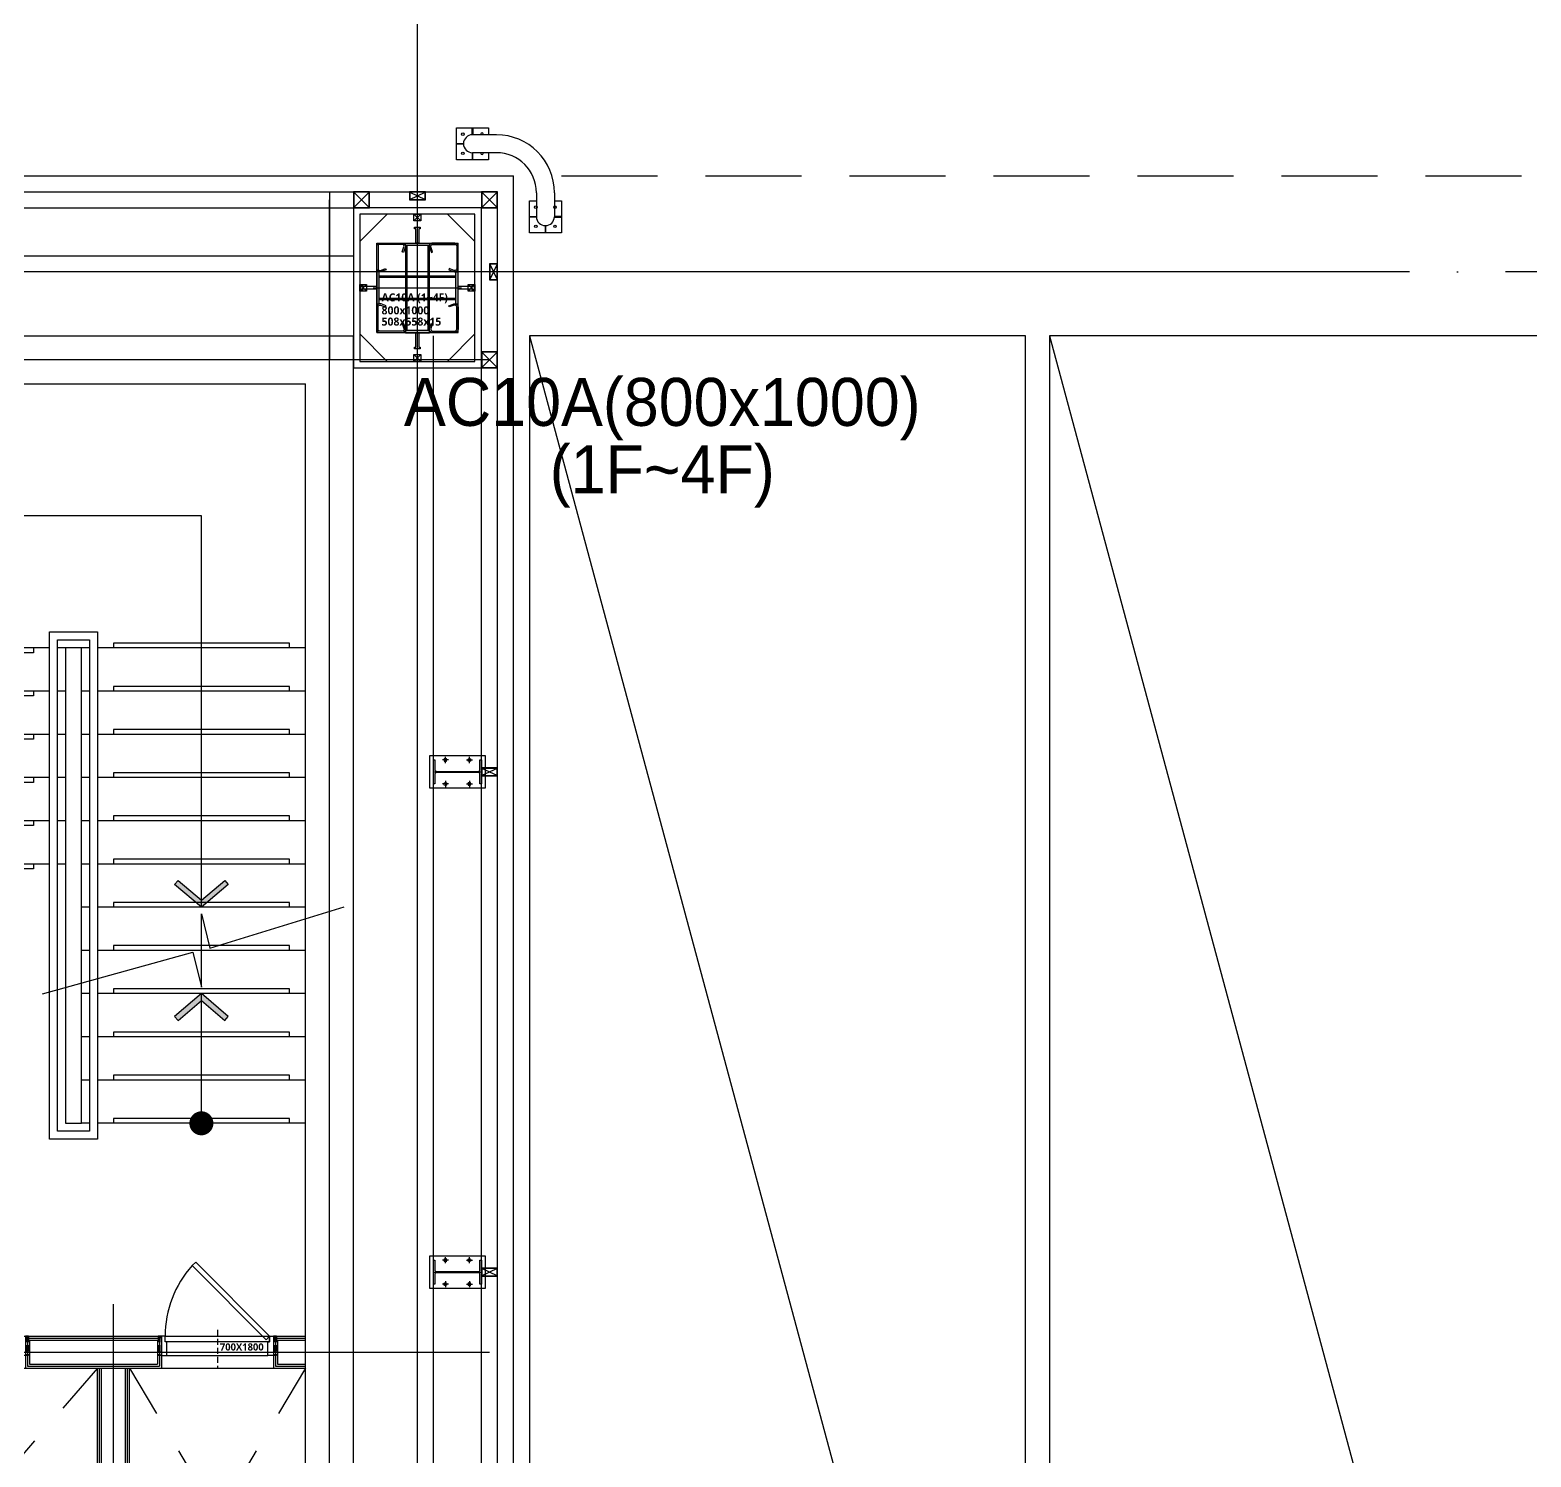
# Model space of a CAD drawing. Header units: millimetres. Extents: x -47382 to 204618, y -51045 to 127155.
# Drawn here: x 77579 to 86960, y 56467 to 65382 of the extents above; entities that cross this region are included whole.
import ezdxf
from ezdxf.enums import TextEntityAlignment as Align

# ---------------------------------------------------------------- set-up
doc = ezdxf.new("R2010")
doc.units = ezdxf.units.MM
doc.header["$LTSCALE"] = 300
doc.header["$MEASUREMENT"] = 0
for name, pattern in [('CEN', [62, 60, -1, 0, -1]), ('HID', [2, 1.1, -0.9]), ('HIDDEN2', [0.1875, 0.125, -0.0625]), ('STD_HIDDEN', [3, 2, -1])]:
    doc.linetypes.add(name, pattern=pattern)
doc.layers.get('0').update_dxf_attribs({"linetype": 'CONTINUOUS'})
doc.layers.get('Defpoints').update_dxf_attribs({"color": 153, "linetype": 'CONTINUOUS'})
for name, color, linetype in [('1', 7, 'CONTINUOUS'), ('6', 6, 'CONTINUOUS'), ('A-CEN', 1, 'CEN'), ('A-DOOR', 4, 'CONTINUOUS'), ('A-DOOR-JAMB', 4, 'CONTINUOUS'), ('A-DOOR-SILL', 8, 'CONTINUOUS'), ('A-DOOR-SWING', 8, 'CONTINUOUS'), ('A-FLOR-FLIN-TYP2', 8, 'CONTINUOUS'), ('A-FLOR-GW', 6, 'CONTINUOUS'), ('A-FLOR-LINE-ABOV', 6, 'STD_HIDDEN'), ('A-FLOR-STRA-ETC', 7, 'CONTINUOUS'), ('A-FLOR-STRA-MAIN', 4, 'CONTINUOUS'), ('A-FLOR-STRA-SUB', 9, 'CONTINUOUS'), ('A-FLOR-STUD', 9, 'CONTINUOUS'), ('A-PS-HID', 5, 'HID'), ('A-ST-AXIS-CEN', 252, 'CEN'), ('A-ST-COL', 2, 'CONTINUOUS'), ('A-ST-CONC', 2, 'CONTINUOUS'), ('A-WALL-DRY1', 7, 'CONTINUOUS'), ('A-볼라드', 8, 'CONTINUOUS'), ('AA-PARK-CAR4(B)', 5, 'CONTINUOUS'), ('Bound', 9, 'CONTINUOUS'), ('SS-PLATE', 32, 'CONTINUOUS'), ('STEEL', 2, 'CONTINUOUS'), ('XREF-PLAN$0$A-STEEL', 7, 'CONTINUOUS'), ('충돌방지대 OUT', 8, 'CONTINUOUS')]:
    doc.layers.add(name, color=color, linetype=linetype)
doc.layers.add('A-ANNO-NPLT', color=129, linetype='CONTINUOUS', plot=False)
doc.layers.add('Defpoint', color=161, linetype='CONTINUOUS', plot=False)
doc.layers.add('보조근', color=7, linetype='CONTINUOUS', lineweight=0)
doc.styles.add('SH_대대리576', font='NanumGothicBold.ttf')
doc.styles.add('SHP-나눔bo', font='')
doc.styles.add('돋움', font='')
doc.styles.get('SHP-나눔bo').set_extended_font_data('NanumGothic', bold=True)
doc.styles.get('돋움').set_extended_font_data('Dotum')

# ---------------------------------------------------------------- blocks, each defined once
blk = doc.blocks.new('A$Ce0defec1')
at = {"layer": 'A-ANNO-NPLT', "linetype": 'HIDDEN2'}
for p, q in [((-120, 720), (-120, 700)), ((-120, 720), (0, 720)), ((-120, 710), (0, 710)), ((-120, 700), (0, 700)), ((-110, 720), (-110, 700)), ((-20, 720), (-20, 700)), ((0, 720), (0, 700)), ((-160, 350), (78.3, 350)), ((-120, 0), (-120, -20)), ((-120, 0), (0, 0)), ((-110, 0), (-110, -20)), ((-20, 0), (-20, -20)), ((0, 0), (0, -20)), ((-120, -10), (0, -10)), ((-120, -20), (0, -20))]:
    blk.add_line(p, q, dxfattribs=at)
at = {"layer": 'A-ANNO-NPLT', "linetype": 'ByBlock'}
blk.add_lwpolyline([(-120, 676.7), (-85, 676.7), (-85, 23.3), (-120, 23.3)], close=True, dxfattribs=at)
at = {"layer": 'A-DOOR', "linetype": 'ByBlock'}
for p, q in [((-582, 214.7), (-120, 676.7)), ((-120, 676.7), (-120, 700)), ((-120, 700), (0, 700)), ((-120, 676.7), (-98, 654.7)), ((-85, 676.7), (-120, 676.7)), ((-85, 665), (-85, 676.7)), ((0, 665), (-85, 665)), ((0, 700), (0, 665)), ((-560.8, 191.9), (-98, 654.7))]:
    blk.add_line(p, q, dxfattribs=at)
blk.add_lwpolyline([(-582, 214.7), (-560.8, 191.9)], dxfattribs=at)
at = {"layer": 'A-DOOR-JAMB'}
for p, q in [((-85, 23.3), (-120, 23.3)), ((-120, 23.3), (-120, 0)), ((-110, 0), (0, 0)), ((-85, 35), (-85, 23.3)), ((0, 35), (-85, 35)), ((0, 0), (0, 35))]:
    blk.add_line(p, q, dxfattribs=at)
at = {"layer": 'A-DOOR-SILL'}
blk.add_line((0, 17.5), (0, 665), dxfattribs=at)
at = {"layer": 'A-DOOR-SWING'}
blk.add_arc((-117.3, 691.3), 668, 228.39157, 269.76546, dxfattribs=at)
at = {"layer": 'A-ANNO-NPLT', "linetype": 'ByBlock', "style": 'SHP-나눔bo'}
blk.add_text('700X1800', height=45, rotation=90, dxfattribs=at).set_placement((-30.4, 502.4), align=Align.CENTER)
blk = doc.blocks.new('A$C0e376f74')
at = {"layer": 'A-ANNO-NPLT', "linetype": 'HIDDEN2'}
for p, q in [((525, 230), (525, -80)), ((-20, 140), (-20, 10)), ((0, 140), (-20, 140)), ((0, 120), (-20, 120)), ((-10, 140), (-10, 10)), ((0, 140), (0, 10)), ((1100, 140), (1120, 140)), ((1100, 140), (1100, 10)), ((1100, 120), (1120, 120)), ((1110, 140), (1110, 10)), ((1120, 140), (1120, 10)), ((0, 30), (-20, 30)), ((0, 10), (-20, 10)), ((1100, 30), (1120, 30)), ((1100, 10), (1120, 10))]:
    blk.add_line(p, q, dxfattribs=at)
at = {"layer": 'A-ANNO-NPLT', "linetype": 'ByBlock'}
blk.add_lwpolyline([(1067, 102), (33, 102), (33, 147), (1067, 147)], close=True, dxfattribs=at)
at = {"layer": 'A-DOOR', "linetype": 'ByBlock'}
blk.add_lwpolyline([(1067, 1181), (1067, 147), (1022, 147), (1022, 1181)], close=True, dxfattribs=at)
at = {"layer": 'A-DOOR-JAMB'}
for points in [[(0, 20), (0, 0), (30, 0), (30, 50), (45, 50), (45, 100), (30, 100), (30, 150), (0, 150), (0, 130)], [(1100, 20), (1100, 0), (1070, 0), (1070, 50), (1055, 50), (1055, 100), (1070, 100), (1070, 150), (1100, 150), (1100, 130)]]:
    blk.add_lwpolyline(points, dxfattribs=at)
at = {"layer": 'A-DOOR-SILL'}
for p, q in [((30, 150), (1070, 150)), ((1070, 0), (30, 0))]:
    blk.add_line(p, q, dxfattribs=at)
at = {"layer": 'A-DOOR-SWING'}
blk.add_arc((1106.9, 108.7), 1074.7, 94.52992, 177.80346, dxfattribs=at)
at = {"layer": 'A-ANNO-NPLT', "linetype": 'ByBlock', "style": 'SHP-나눔bo'}
blk.add_text('1100 X 2200', height=60, dxfattribs=at).set_placement((780.6, 15.7), align=Align.CENTER)
blk = doc.blocks.new('XR-평면도$0$8F-PLAN$0$arrow2')
at = {"color": 8}
blk.add_lwpolyline([(-0.002, 0.87), (0.738, 0), (-0.002, -0.87), (0.15, -1), (1, 0), (0.15, 1)], close=True, dxfattribs=at)
for points in [[(-0.002, 0.87), (0.15, 1), (0.738, 0), (1, 0)], [(0.738, 0), (1, 0), (-0.002, -0.87), (0.15, -1)]]:
    blk.add_solid(points, dxfattribs=at)
blk = doc.blocks.new('12')
at = {"layer": 'A-CEN'}
for p, q in [((-3350, 850), (-3350, -9450)), ((-150, -12100), (-150, 850)), ((850, -150), (-4350, -150)), ((-1500, -9450), (-1500, -6050)), ((-4350, -6350), (850, -6350)), ((-4350, -8450), (850, -8450))]:
    blk.add_line(p, q, dxfattribs=at)
at = {"layer": 'A-FLOR-FLIN-TYP2'}
for p, q in [((-2750, -6450), (-2050, -6450)), ((-1197.5, -6450), (-500, -6450))]:
    blk.add_line(p, q, dxfattribs=at)
at = {"layer": 'A-FLOR-STRA-ETC'}
for p, q in [((-2550, -3300), (-2550, -1125)), ((-950, -1125), (-2550, -1125)), ((-950, -3570), (-950, -1125)), ((-950, -4920), (-950, -4110))]:
    blk.add_line(p, q, dxfattribs=at)
at = {"layer": 'A-FLOR-STRA-ETC', "const_width": 75}
for points in [[(-2550, -3337.5, -1), (-2550, -3262.5, -1)], [(-950, -4957.5, -1), (-950, -4882.5, -1)]]:
    blk.add_lwpolyline(points, format="xyb", close=True, dxfattribs=at)
at = {"layer": 'A-FLOR-STRA-ETC'}
blk.add_lwpolyline([(-1942.8, -4110.5), (-1003.8, -3851.5), (-950, -4068.8), (-950, -3611.2), (-897.1, -3825.1), (-57.2, -3567.6)], dxfattribs=at)
at = {"layer": 'A-FLOR-STRA-MAIN'}
for p, q in [((-1900, -1950), (-3200, -1950)), ((-1800, -1950), (-1850, -1950)), ((-1650, -1950), (-1700, -1950)), ((-300, -1950), (-1600, -1950)), ((-1900, -2220), (-3200, -2220)), ((-1800, -2220), (-1850, -2220)), ((-1650, -2220), (-1700, -2220)), ((-300, -2220), (-1600, -2220)), ((-1900, -2490), (-3200, -2490)), ((-1800, -2490), (-1850, -2490)), ((-1650, -2490), (-1700, -2490)), ((-300, -2490), (-1600, -2490)), ((-1900, -2760), (-3200, -2760)), ((-1800, -2760), (-1850, -2760)), ((-1650, -2760), (-1700, -2760)), ((-300, -2760), (-1600, -2760)), ((-1900, -3030), (-3200, -3030)), ((-1800, -3030), (-1850, -3030)), ((-1650, -3030), (-1700, -3030)), ((-300, -3030), (-1600, -3030)), ((-1900, -3300), (-3200, -3300)), ((-1800, -3300), (-1850, -3300)), ((-1650, -3300), (-1700, -3300)), ((-300, -3300), (-1600, -3300)), ((-1650, -3570), (-1700, -3570)), ((-300, -3570), (-1600, -3570)), ((-1650, -3840), (-1700, -3840)), ((-300, -3840), (-1600, -3840)), ((-1650, -4110), (-1700, -4110)), ((-300, -4110), (-1600, -4110)), ((-1650, -4380), (-1700, -4380)), ((-300, -4380), (-1600, -4380)), ((-1650, -4650), (-1700, -4650)), ((-300, -4650), (-1600, -4650)), ((-1650, -4920), (-1700, -4920)), ((-300, -4920), (-1600, -4920))]:
    blk.add_line(p, q, dxfattribs=at)
blk.add_lwpolyline([(-1800, -4920), (-1700, -4920), (-1700, -1950), (-1800, -1950)], close=True, dxfattribs=at)
at = {"layer": 'A-FLOR-STRA-SUB'}
for points in [[(-1600, -5020), (-1900, -5020), (-1900, -1850), (-1600, -1850)], [(-1650, -4970), (-1850, -4970), (-1850, -1900), (-1650, -1900)]]:
    blk.add_lwpolyline(points, close=True, dxfattribs=at)
at = {"layer": 'A-FLOR-STRA-SUB', "color": 250}
for points in [[(-2000, -1950), (-2000, -1980), (-3100, -1980), (-3100, -1950)], [(-400, -1950), (-400, -1920), (-1500, -1920), (-1500, -1950)], [(-2000, -2220), (-2000, -2250), (-3100, -2250), (-3100, -2220)], [(-400, -2220), (-400, -2190), (-1500, -2190), (-1500, -2220)], [(-2000, -2490), (-2000, -2520), (-3100, -2520), (-3100, -2490)], [(-400, -2490), (-400, -2460), (-1500, -2460), (-1500, -2490)], [(-2000, -2760), (-2000, -2790), (-3100, -2790), (-3100, -2760)], [(-400, -2760), (-400, -2730), (-1500, -2730), (-1500, -2760)], [(-400, -3030), (-400, -3000), (-1500, -3000), (-1500, -3030)], [(-2000, -3030), (-2000, -3060), (-3100, -3060), (-3100, -3030)], [(-400, -3300), (-400, -3270), (-1500, -3270), (-1500, -3300)], [(-2000, -3300), (-2000, -3330), (-3100, -3330), (-3100, -3300)], [(-400, -3570), (-400, -3540), (-1500, -3540), (-1500, -3570)], [(-400, -3840), (-400, -3810), (-1500, -3810), (-1500, -3840)], [(-400, -4110), (-400, -4080), (-1500, -4080), (-1500, -4110)], [(-400, -4380), (-400, -4350), (-1500, -4350), (-1500, -4380)], [(-400, -4650), (-400, -4620), (-1500, -4620), (-1500, -4650)], [(-400, -4920), (-400, -4890), (-1500, -4890), (-1500, -4920)]]:
    blk.add_lwpolyline(points, dxfattribs=at)
at = {"layer": 'A-PS-HID'}
for p, q in [((-3200, -6450), (-1600, -8300)), ((-1600, -6450), (-3200, -8300)), ((-300, -6450), (-1400, -8300)), ((-1400, -6450), (-300, -8300))]:
    blk.add_line(p, q, dxfattribs=at)
at = {"layer": 'A-ST-CONC'}
for p, q in [((-3500, 0), (0, 0)), ((-3500, 0), (-3500, -4990)), ((0, -8600), (0, 0)), ((-3200, -300), (-300, -300)), ((-3200, -300), (-3200, -4990)), ((-300, -8300), (-300, -300)), ((-3200, -4990), (-3500, -4990)), ((-3500, -6110), (-3500, -8600)), ((-3200, -6110), (-3500, -6110)), ((-3200, -6110), (-3200, -8300)), ((-3200, -8300), (-300, -8300)), ((-3500, -8600), (0, -8600))]:
    blk.add_line(p, q, dxfattribs=at)
at = {"layer": 'A-WALL-DRY1'}
for p, q in [((-3200, -6250), (-2750, -6250)), ((-3200, -6262.5), (-2762.5, -6262.5)), ((-3200, -6275), (-2775, -6275)), ((-2775, -6275), (-2775, -6425)), ((-2762.5, -6262.5), (-2762.5, -6437.5)), ((-2750, -6250), (-2750, -6450)), ((-2050, -6250), (-1200, -6250)), ((-2050, -6250), (-2050, -6450)), ((-2037.5, -6262.5), (-1212.5, -6262.5)), ((-2037.5, -6262.5), (-2037.5, -6437.5)), ((-2025, -6275), (-1225, -6275)), ((-2025, -6275), (-2025, -6425)), ((-1225, -6275), (-1225, -6425)), ((-1212.5, -6262.5), (-1212.5, -6437.5)), ((-1200, -6250), (-1200, -6450)), ((-500, -6250), (-500, -6450)), ((-500, -6250), (-300, -6250)), ((-487.5, -6262.5), (-487.5, -6437.5)), ((-487.5, -6262.5), (-300, -6262.5)), ((-475, -6275), (-475, -6425)), ((-475, -6275), (-300, -6275)), ((-3200, -6425), (-2775, -6425)), ((-3200, -6437.5), (-2762.5, -6437.5)), ((-3200, -6450), (-2750, -6450)), ((-2050, -6450), (-1200, -6450)), ((-2037.5, -6437.5), (-1212.5, -6437.5)), ((-2025, -6425), (-1225, -6425)), ((-1600, -8300), (-1600, -6450)), ((-1587.5, -8300), (-1587.5, -6450)), ((-1575, -8300), (-1575, -6450)), ((-1425, -8300), (-1425, -6450)), ((-1412.5, -8300), (-1412.5, -6450)), ((-1400, -8300), (-1400, -6450)), ((-500, -6450), (-300, -6450)), ((-487.5, -6437.5), (-300, -6437.5)), ((-475, -6425), (-300, -6425))]:
    blk.add_line(p, q, dxfattribs=at)
at = {"layer": 'A-DOOR', "xscale": -1, "rotation": 89.99999999999982}
blk.add_blockref('A$C0e376f74', (-3350, -5000), dxfattribs=at)
at = {"layer": 'A-DOOR', "rotation": 270}
for p in [(-2750, -6370), (-1200, -6370)]:
    blk.add_blockref('A$Ce0defec1', p, dxfattribs=at)
at = {"layer": 'A-FLOR-STRA-ETC', "extrusion": (0, 0, -1), "xscale": 166.9148302599861, "yscale": 167.8920954242349, "zscale": -166.9148302599861, "rotation": 270.0000170093786}
blk.add_blockref('XR-평면도$0$8F-PLAN$0$arrow2', (950, -3403.1), dxfattribs=at)
at = {"layer": 'A-FLOR-STRA-ETC', "xscale": 166.9148302599861, "yscale": 167.8920954242349, "zscale": 166.9148302599861, "rotation": 90.00001700937857}
blk.add_blockref('XR-평면도$0$8F-PLAN$0$arrow2', (-950, -4276.9), dxfattribs=at)
blk = doc.blocks.new('A$C284E115B')
at = {"layer": 'A-FLOR-STUD'}
for p, q in [((2.3, 47.7, -103000), (97.7, 2.3, -103000)), ((2.3, 2.3, -103000), (97.7, 47.7, -103000))]:
    blk.add_line(p, q, dxfattribs=at)
at = {"layer": 'A-FLOR-STUD', "elevation": -103000}
for points in [[(0, 50), (100, 50), (100, 0), (0, 0)], [(2.3, 47.7), (97.7, 47.7), (97.7, 2.3), (2.3, 2.3)]]:
    blk.add_lwpolyline(points, close=True, dxfattribs=at)
blk = doc.blocks.new('BOLT')
at = {"layer": '1', "color": 251}
for p, q in [((-21, 0), (21, 0)), ((0, -21), (0, 21))]:
    blk.add_line(p, q, dxfattribs=at)
at = {"layer": '6', "color": 251}
blk.add_circle((0, 0), 11, dxfattribs=at)
blk = doc.blocks.new('WC2_BP')
at = {"layer": 'SS-PLATE', "color": 251, "ltscale": 0.05}
blk.add_lwpolyline([(-175, -100), (175, -100), (175, 100), (-175, 100)], close=True, dxfattribs=at)
at = {"linetype": 'HID', "yscale": 0.909090909090909, "zscale": 0.909090909090909}
for p, xscale in [((-75, 75), -0.909090909090909), ((75, 75), 0.909090909090909)]:
    blk.add_blockref('BOLT', p, dxfattribs=dict(at, xscale=xscale))
at = {"linetype": 'HID', "yscale": 0.909090909090909, "zscale": 0.909090909090909, "rotation": 180}
for p, xscale in [((-75, -75), 0.909090909090909), ((75, -75), -0.909090909090909)]:
    blk.add_blockref('BOLT', p, dxfattribs=dict(at, xscale=xscale))
blk = doc.blocks.new('H-300X150X6_5X9')
at = {"layer": 'Defpoint'}
for p, q in [((0, -150), (0, 150)), ((-3.25, 0), (3.25, 0))]:
    blk.add_line(p, q, dxfattribs=at)
at = {"layer": 'STEEL'}
blk.add_lwpolyline([(-75, -150), (-75, -141), (-16.25, -141, 0.4142136), (-3.25, -128), (-3.25, 128, 0.4142136), (-16.25, 141), (-75, 141), (-75, 150), (75, 150), (75, 141), (16.25, 141, 0.4142136), (3.25, 128), (3.25, -128, 0.4142136), (16.25, -141), (75, -141), (75, -150)], format="xyb", close=True, dxfattribs=at)
at = {"layer": 'SS-PLATE', "color": 251, "ltscale": 0.05, "rotation": 90}
blk.add_blockref('WC2_BP', (0, 0), dxfattribs=at)
blk = doc.blocks.new('A$C2E56680A')
blk.add_blockref('A$C284E115B', (0, 50))
at = {"layer": 'STEEL', "xscale": -1, "rotation": 90.00000000000006}
blk.add_blockref('H-300X150X6_5X9', (250, 75, -103000), dxfattribs=at)
blk = doc.blocks.new('A$C5B7E0480')
at = {"layer": 'XREF-PLAN$0$A-STEEL', "color": 1}
for p, q in [((2.3, 2.3, -103000), (97.7, 47.7, -103000)), ((2.3, 47.7, -103000), (97.7, 2.3, -103000))]:
    blk.add_line(p, q, dxfattribs=at)
at = {"layer": 'XREF-PLAN$0$A-STEEL', "elevation": -103000}
blk.add_lwpolyline([(0, 0), (100, 0), (100, 50), (0, 50)], close=True, dxfattribs=at)
at = {"layer": 'XREF-PLAN$0$A-STEEL', "color": 8, "elevation": -103000}
blk.add_lwpolyline([(2.3, 2.3), (97.7, 2.3), (97.7, 47.7), (2.3, 47.7)], close=True, dxfattribs=at)
blk = doc.blocks.new('XREF-PLAN$0$각-100X100')
at = {"layer": 'XREF-PLAN$0$A-STEEL', "color": 1}
for p, q in [((-47.7, -47.7), (47.7, 47.7)), ((-47.7, 47.7), (47.7, -47.7))]:
    blk.add_line(p, q, dxfattribs=at)
at = {"layer": 'XREF-PLAN$0$A-STEEL'}
blk.add_lwpolyline([(-50, -50), (50, -50), (50, 50), (-50, 50)], close=True, dxfattribs=at)
at = {"layer": 'XREF-PLAN$0$A-STEEL', "color": 8}
blk.add_lwpolyline([(-47.7, -47.7), (47.7, -47.7), (47.7, 47.7), (-47.7, 47.7)], close=True, dxfattribs=at)
blk = doc.blocks.new('지하2층평면도$0$지상1층 평면도$0$A$C063060C9')
at = {"layer": 'A-볼라드', "color": 8}
for p, q in [((98, 652), (98, 612)), ((102, 652), (98, 652)), ((102, 612), (102, 652)), ((4, 558), (4, 554)), ((44, 558), (4, 558)), ((4, 554), (44, 554)), ((44, 406), (44, 556)), ((156, 558), (196, 558)), ((156, 406), (156, 556)), ((196, 554), (156, 554)), ((196, 558), (196, 554)), ((554, 196), (554, 156)), ((558, 196), (554, 196)), ((558, 156), (558, 196)), ((406, 156), (556, 156)), ((612, 102), (652, 102)), ((652, 98), (612, 98)), ((652, 102), (652, 98)), ((406, 44), (556, 44)), ((554, 4), (554, 44)), ((558, 4), (554, 4)), ((558, 44), (558, 4))]:
    blk.add_line(p, q, dxfattribs=at)
for points in [[(44, 456), (0, 456), (0, 656), (200, 656)], [(200, 656), (200, 456), (156, 456)], [(656, 200), (656, 0), (456, 0), (456, 44)], [(456, 156), (456, 200), (656, 200)]]:
    blk.add_lwpolyline(points, dxfattribs=at)
for centre in [(40, 616), (160, 616), (40, 496), (160, 496), (616, 160), (616, 40)]:
    blk.add_circle(centre, 8, dxfattribs=at)
for centre, radius, start, end in [((100, 556), 56, 0, 180), ((406, 406), 362, 180, 270), ((406, 406), 250, 180, 270), ((496, 160), 8, 330, 210), ((556, 100), 56, 270, 90), ((496, 40), 8, 150, 30)]:
    blk.add_arc(centre, radius, start, end, dxfattribs=at)
blk = doc.blocks.new('_P대형')
at = {"layer": 'AA-PARK-CAR4(B)'}
blk.add_line((-150, -1500), (-3250, -13000), dxfattribs=at)
blk.add_lwpolyline([(-150, -1500), (-150, -13000), (-3250, -13000), (-3250, -1500)], close=True, dxfattribs=at)
blk = doc.blocks.new('하역장 셔터')
at = {"layer": 'AA-PARK-CAR4(B)', "xscale": -1}
for p in [(550, 13926, -103000), (3800, 13926, -103000)]:
    blk.add_blockref('_P대형', p, dxfattribs=at)
blk = doc.blocks.new('xbar')
at = {"layer": 'Defpoints'}
blk.add_lwpolyline([(-21.2, 21.2), (21.2, 21.2), (21.2, -21.2), (-21.2, -21.2)], close=True, dxfattribs=at)
at = {"layer": '보조근'}
for p, q in [((-21.2, -21.2), (21.2, 21.2)), ((-21.2, 21.2), (21.2, -21.2))]:
    blk.add_line(p, q, dxfattribs=at)
blk = doc.blocks.new('AC10A(1~4f)')
for points in [[(325, 779), (475, 779), (475, 764), (325, 764)], [(146, 600), (146, 400), (161, 400), (161, 600)], [(654, 400), (654, 598), (639, 598), (639, 400)], [(325, 219), (325, 234), (475, 234), (475, 219)]]:
    blk.add_hatch(color=9).paths.add_polyline_path(points)
for p, q in [((325.7, 764), (325.7, 234)), ((334.7, 764), (334.7, 234)), ((465.3, 764), (465.3, 234)), ((474.3, 764), (474.3, 234)), ((161, 574.4), (639, 574.4)), ((161, 565.4), (639, 565.4)), ((161, 434.7), (639, 434.7)), ((161, 425.7), (639, 425.7))]:
    blk.add_line(p, q)
for points in [[(760, 960), (40, 960), (40, 40), (760, 40)], [(390.5, 869), (382.5, 869), (382.5, 879), (417.5, 879), (417.5, 869), (409.5, 869), (409.5, 779), (390.5, 779)], [(56, 490.5), (56, 482.5), (46, 482.5), (46, 517.5), (56, 517.5), (56, 509.5), (146, 509.5), (146, 490.5)], [(744, 509.5), (744, 517.5), (754, 517.5), (754, 482.5), (744, 482.5), (744, 490.5), (654, 490.5), (654, 509.5)], [(409.5, 129), (417.5, 129), (417.5, 119), (382.5, 119), (382.5, 129), (390.5, 129), (390.5, 219), (409.5, 219)]]:
    blk.add_lwpolyline(points, close=True)
for points in [[(211.2, 960), (40, 788.8)], [(588.8, 960), (760, 788.8)], [(211.2, 40), (40, 211.2)], [(588.8, 40), (760, 211.2)]]:
    blk.add_lwpolyline(points)
at = {"color": 8, "linetype": 'Continuous'}
for points in [[(325, 779), (475, 779), (475, 764), (325, 764)], [(146, 600), (146, 400), (161, 400), (161, 600)], [(654, 400), (654, 598), (639, 598), (639, 400)], [(325, 219), (475, 219), (475, 234), (325, 234)]]:
    blk.add_lwpolyline(points, close=True, dxfattribs=at)
at = {"layer": 'A-ST-COL'}
blk.add_lwpolyline([(800, 1000), (0, 1000), (0, 0), (800, 0)], close=True, dxfattribs=at)
for points in [[(154, 620, 0.520567), (170.1, 608.7), (201.3, 620.1), (204, 612.5), (172.8, 601.2, -0.520567), (146, 620), (146, 759, -0.414214), (166, 779), (305, 779, -0.520567), (323.8, 752.2), (312.5, 721), (304.9, 723.7), (316.3, 754.9, 0.520567), (305, 771), (166, 771, 0.414214), (154, 759)], [(646, 620, -0.520567), (629.9, 608.7), (598.7, 620.1), (596, 612.5), (627.2, 601.2, 0.520567), (654, 620), (654, 759, 0.414214), (634, 779), (495, 779, 0.520567), (476.2, 752.2), (487.5, 721), (495.1, 723.7), (483.7, 754.9, -0.520567), (495, 771), (634, 771, -0.414214), (646, 759)], [(154, 380, -0.520567), (170.1, 391.3), (201.3, 379.9), (204, 387.5), (172.8, 398.8, 0.520567), (146, 380), (146, 241, 0.414214), (166, 221), (305, 221, 0.520567), (323.8, 247.8), (312.5, 279), (304.9, 276.3), (316.3, 245.1, -0.520567), (305, 229), (166, 229, -0.414214), (154, 241)], [(646, 380, 0.520567), (629.9, 391.3), (598.7, 379.9), (596, 387.5), (627.2, 398.8, -0.520567), (654, 380), (654, 241, -0.414214), (634, 221), (495, 221, -0.520567), (476.2, 247.8), (487.5, 279), (495.1, 276.3), (483.7, 245.1, 0.520567), (495, 229), (634, 229, 0.414214), (646, 241)]]:
    blk.add_lwpolyline(points, format="xyb", close=True, dxfattribs=at)
at = {"layer": 'Bound', "color": 9, "linetype": 'Continuous'}
for p, q in [((146, 221), (146, 779)), ((146, 779), (654, 779)), ((654, 221), (654, 779)), ((146, 221), (654, 221))]:
    blk.add_line(p, q, dxfattribs=at)
at = {"layer": 'Defpoint'}
for p, q in [((400, 199), (400, 799)), ((124, 500), (676, 500))]:
    blk.add_line(p, q, dxfattribs=at)
at = {"layer": '보조근', "rotation": 89.99999999999937}
for p in [(400, 938.8), (61.2, 500), (738.8, 500), (400, 61.2)]:
    blk.add_blockref('xbar', p, dxfattribs=at)
at = {"layer": 'Defpoint', "linetype": 'Continuous', "style": 'SH_대대리576'}
for s, p in [('AC10A (1~4F)', (176, 439.8)), ('800x1000', (176, 358.8)), ('508x558x15', (176, 288.8))]:
    blk.add_text(s, height=50, dxfattribs=at).set_placement(p, align=Align.MIDDLE_LEFT)
blk = doc.blocks.new('ACT 지상1층구조평면도')
blk.add_blockref('AC10A(1~4f)', (126981.8, 114316.3))

msp = doc.modelspace()

# ---------------------------------------------------------------- linework, layer by layer
at = {"layer": 'A-FLOR-FLIN-TYP2'}
for p, q in [((76100, 64271.4), (79600, 64271.4)), ((76100, 63971.4), (79600, 63971.4)), ((80100, 51996.4), (80100, 63471.4)), ((80400, 51996.4), (80400, 63471.4))]:
    msp.add_line(p, q, dxfattribs=at)
at = {"layer": 'A-FLOR-GW'}
for p, q in [((75900, 64471.4), (80600, 64471.4)), ((80600, 51871.4), (80600, 64471.4)), ((76000, 64371.4), (80500, 64371.4)), ((80500, 51996.4), (80500, 64371.4))]:
    msp.add_line(p, q, dxfattribs=at)
at = {"layer": 'A-FLOR-LINE-ABOV'}
msp.add_line((40400, 64471.4), (115800, 64471.4), dxfattribs=at)
at = {"layer": 'A-ST-AXIS-CEN'}
for p, q in [((80000, 0), (80000, 99371.4)), ((79450, 64371.4), (79450, 63321.4))]:
    msp.add_line(p, q, dxfattribs=at)
msp.add_lwpolyline([(142000, 63871.4), (0, 63871.4)], dxfattribs=at)

# ---------------------------------------------------------------- block references
for name, p in [('ACT 지상1층구조평면도', (-47381.8, -51044.9)), ('A$C5B7E0480', (79950, 64321.4)), ('12', (79600, 63471.4)), ('하역장 셔터', (80000, 51045.4))]:
    msp.add_blockref(name, p)
at = {"ltscale": 5}
for p in [(79650, 64321.4), (80450, 64321.4), (80450, 63321.4)]:
    msp.add_blockref('XREF-PLAN$0$각-100X100', p, dxfattribs=at)
at = {"rotation": 270}
msp.add_blockref('A$C5B7E0480', (80450, 63921.4), dxfattribs=at)
at = {"layer": 'A-ST-AXIS-CEN', "extrusion": (0, 0, -1), "zscale": -1}
for p in [(-80500, 60671.4), (-80500, 57546.4)]:
    msp.add_blockref('A$C2E56680A', p, dxfattribs=at)
at = {"layer": '충돌방지대 OUT', "color": 8, "rotation": 180}
msp.add_blockref('지하2층평면도$0$지상1층 평면도$0$A$C063060C9', (80900, 64771.4), dxfattribs=at)

# ---------------------------------------------------------------- texts
at = {"layer": 'Defpoints', "linetype": 'Continuous', "style": '돋움'}
for s, p in [('AC10A(800x1000)', (81530.4, 62818.4)), ('(1F~4F)', (81530.4, 62397.9))]:
    msp.add_text(s, height=300, dxfattribs=at).set_placement(p, align=Align.BOTTOM_CENTER)

doc.saveas('drawing.dxf')
